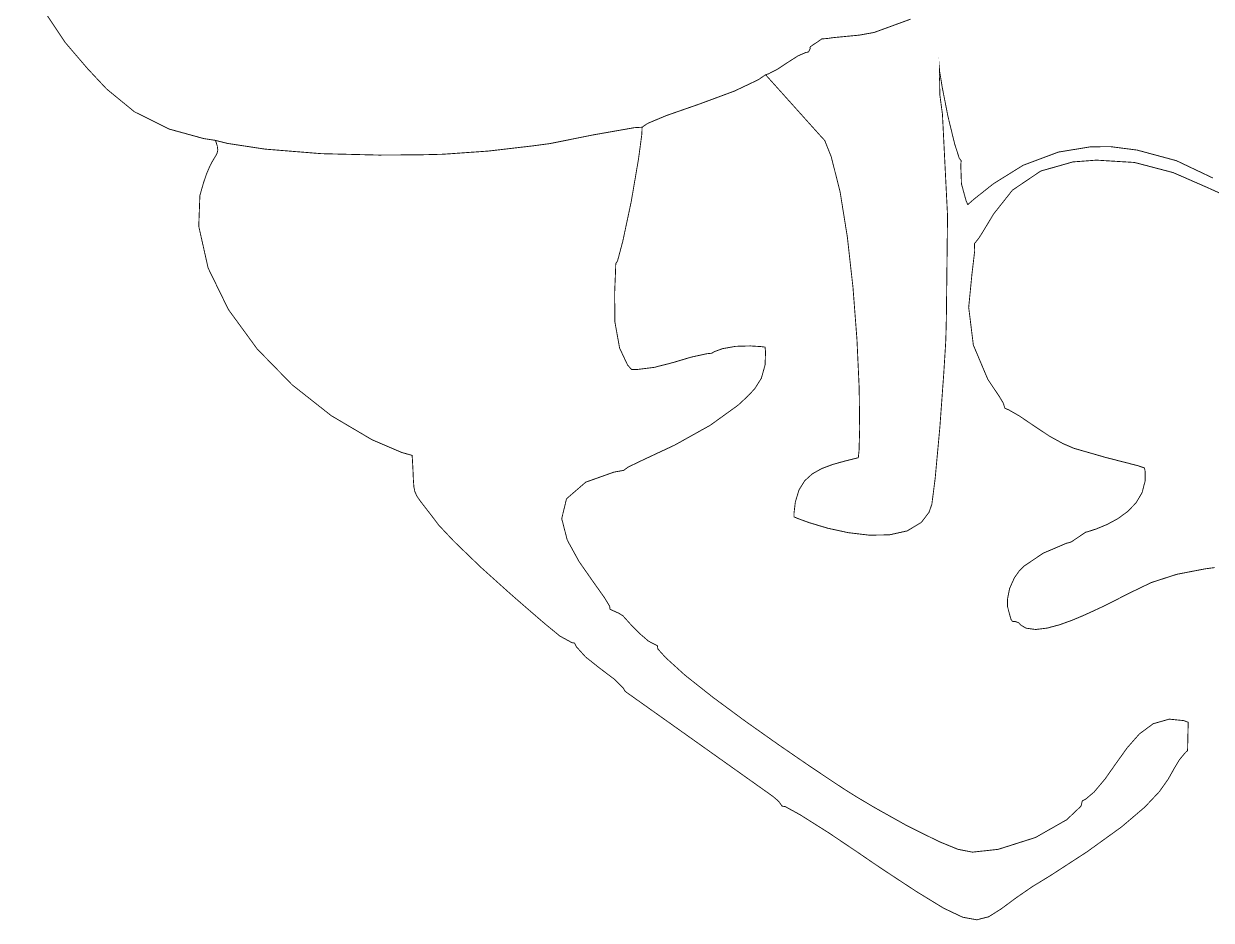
# Model space of a CAD drawing. Header units: millimetres. Extents: x -36 to 207, y -20 to 38.
# Drawn here: x 168.87 to 190.12, y -0.79 to 15.26 of the extents above; entities that cross this region are included whole.
import ezdxf

# ---------------------------------------------------------------- set-up
doc = ezdxf.new("R2010")
doc.units = ezdxf.units.MM

msp = doc.modelspace()

# ---------------------------------------------------------------- linework, layer by layer
at = {"color": 0}
for points in [[(168.8785987338488, 16.02573340649145, 0.01575, 0.01575, 0), (169.614221733849, 14.92169340649145, 0.01575, 0.01575, 0), (169.8994367338489, 14.58779340649145, 0.01575, 0.01575, 0), (170.0088117338489, 14.45990340649145, 0.01575, 0.01575, 0), (170.3547797338488, 14.08995340649144, 0.01575, 0.01575, 0), (170.8519127338488, 13.68248340649145, 0.01575, 0.01575, 0), (171.4732187338489, 13.37371340649145, 0.01575, 0.01575, 0), (172.0911157338489, 13.20354340649145, 0.01575, 0.01575, 0), (172.3007657338489, 13.17127340649145, 0.01575, 0.01575, 0), (172.517975733849, 13.11667340649145, 0.01575, 0.01575, 0), (173.1867557338489, 13.01489340649145, 0.01575, 0.01575, 0), (174.1927957338489, 12.93355340649144, 0.01575, 0.01575, 0), (175.2269057338488, 12.90814340649145, 0.01575, 0.01575, 0), (175.9556757338489, 12.91269340649145, 0.01575, 0.01575, 0), (176.198715733849, 12.91843340649145, 0.01575, 0.01575, 0), (176.3749757338487, 12.92291340649145, 0.01575, 0.01575, 0), (177.188445733849, 12.98024340649145, 0.01575, 0.01575, 0), (177.968175733849, 13.07145340649145, 0.01575, 0.01575, 0), (178.1276357338488, 13.09238340649145, 0.01575, 0.01575, 0), (178.2814257338489, 13.11289340649145, 0.01575, 0.01575, 0), (179.0607357338488, 13.26927340649145, 0.01575, 0.01575, 0), (179.800915733849, 13.39919340649145, 0.01575, 0.01575, 0), (179.9357357338488, 13.40640340649145, 0.01575, 0.01575, 0), (180.0337357338487, 13.47437340649145, 0.01575, 0.01575, 0), (180.3709257338489, 13.61563340649145, 0.01575, 0.01575, 0), (180.961515733849, 13.82150340649144, 0.01575, 0.01575, 0), (181.5915157338488, 14.05502340649145, 0.01575, 0.01575, 0), (182.0180257338488, 14.25788340649145, 0.01575, 0.01575, 0), (182.1459857338489, 14.34594340649145, 0.01575, 0.01575, 0), (182.2007257338489, 14.36344340649145, 0.01575, 0.01575, 0), (182.356755733849, 14.44394340649145, 0.01575, 0.01575, 0), (182.544005733849, 14.56770340649145, 0.01575, 0.01575, 0), (182.7232757338488, 14.68243340649145, 0.01575, 0.01575, 0), (182.8618757338488, 14.74354340649145, 0.01575, 0.01575, 0), (182.9104557338489, 14.75194340649145, 0.01575, 0.01575, 0), (182.921515733849, 14.76671340649145, 0.01575, 0.01575, 0), (182.946645733849, 14.81767340649145, 0.01575, 0.01575, 0), (182.937895733849, 14.83398340649145, 0.01575, 0.01575, 0), (182.9556757338489, 14.85414340649145, 0.01575, 0.01575, 0), (183.041915733849, 14.91175340649144, 0.01575, 0.01575, 0), (183.0711757338488, 14.93044340649145, 0.01575, 0.01575, 0), (183.0882557338489, 14.94178340649145, 0.01575, 0.01575, 0), (183.1375357338488, 14.97790340649145, 0.01575, 0.01575, 0), (183.1554557338488, 14.98966340649145, 0.01575, 0.01575, 0), (183.1889157338489, 14.99001340649145, 0.01575, 0.01575, 0), (183.273195733849, 14.99799340649145, 0.01575, 0.01575, 0), (183.3012657338488, 15.00219340649145, 0.01575, 0.01575, 0), (183.3479557338489, 15.00940340649145, 0.01575, 0.01575, 0), (183.8196857338489, 15.05497340649145, 0.01575, 0.01575, 0), (183.862525733849, 15.06253340649145, 0.01575, 0.01575, 0), (184.0877857338489, 15.10278340649145, 0.01575, 0.01575, 0), (184.742495733849, 15.34169340649145, 0.01575, 0.01575, 0)], [(184.742495733849, 15.34169340649145, 0.01575, 0.01575, 0), (184.0877857338489, 15.10278340649145, 0.01575, 0.01575, 0), (183.862525733849, 15.06253340649145, 0.01575, 0.01575, 0), (183.8196857338489, 15.05497340649145, 0.01575, 0.01575, 0), (183.3479557338489, 15.00940340649145, 0.01575, 0.01575, 0), (183.3012657338488, 15.00219340649145, 0.01575, 0.01575, 0), (183.273195733849, 14.99799340649145, 0.01575, 0.01575, 0), (183.1889157338489, 14.99001340649145, 0.01575, 0.01575, 0), (183.1554557338488, 14.98966340649145, 0.01575, 0.01575, 0), (183.1375357338488, 14.97790340649145, 0.01575, 0.01575, 0), (183.0882557338489, 14.94178340649145, 0.01575, 0.01575, 0), (183.0711757338488, 14.93044340649145, 0.01575, 0.01575, 0), (183.041915733849, 14.91175340649144, 0.01575, 0.01575, 0), (182.9556757338489, 14.85414340649145, 0.01575, 0.01575, 0), (182.937895733849, 14.83398340649145, 0.01575, 0.01575, 0), (182.946645733849, 14.81767340649145, 0.01575, 0.01575, 0), (182.921515733849, 14.76671340649145, 0.01575, 0.01575, 0), (182.9104557338489, 14.75194340649145, 0.01575, 0.01575, 0), (182.8618757338488, 14.74354340649145, 0.01575, 0.01575, 0), (182.7232757338488, 14.68243340649145, 0.01575, 0.01575, 0), (182.544005733849, 14.56770340649145, 0.01575, 0.01575, 0), (182.356755733849, 14.44394340649145, 0.01575, 0.01575, 0), (182.2007257338489, 14.36344340649145, 0.01575, 0.01575, 0), (182.1459857338489, 14.34594340649145, 0.01575, 0.01575, 0), (183.1375357338488, 13.24120340649145, 0.01575, 0.01575, 0), (183.2048757338489, 13.16903340649145, 0.01575, 0.01575, 0), (183.322195733849, 12.87279340649145, 0.01575, 0.01575, 0), (183.4797657338488, 12.24622340649145, 0.01575, 0.01575, 0), (183.609265733849, 11.43996340649145, 0.01575, 0.01575, 0), (183.7102757338487, 10.53374340649145, 0.01575, 0.01575, 0), (183.7809757338489, 9.606733406491447, 0.01575, 0.01575, 0), (183.8208757338489, 8.737893406491448, 0.01575, 0.01575, 0), (183.829205733849, 8.005973406491446, 0.01575, 0.01575, 0), (183.818495733849, 7.618663406491448, 0.01575, 0.01575, 0), (183.8049157338489, 7.490283406491447, 0.01575, 0.01575, 0), (183.7445057338489, 7.475443406491449, 0.01575, 0.01575, 0), (183.563275733849, 7.430643406491448, 0.01575, 0.01575, 0), (183.3437557338489, 7.369043406491448, 0.01575, 0.01575, 0), (183.1493657338488, 7.296173406491446, 0.01575, 0.01575, 0), (182.9826957338489, 7.202443406491447, 0.01575, 0.01575, 0), (182.8466857338487, 7.078963406491447, 0.01575, 0.01575, 0), (182.7444857338489, 6.915653406491451, 0.01575, 0.01575, 0), (182.6792457338488, 6.70341340649145, 0.01575, 0.01575, 0), (182.6546057338489, 6.500553406491449, 0.01575, 0.01575, 0), (182.6537657338488, 6.432653406491447, 0.01575, 0.01575, 0), (182.7201957338489, 6.403743406491447, 0.01575, 0.01575, 0), (182.9257157338488, 6.328493406491448, 0.01575, 0.01575, 0), (183.2576557338489, 6.229023406491446, 0.01575, 0.01575, 0), (183.624875733849, 6.14929340649145, 0.01575, 0.01575, 0), (184.0011957338488, 6.104493406491448, 0.01575, 0.01575, 0), (184.3616257338488, 6.110163406491449, 0.01575, 0.01575, 0), (184.680965733849, 6.181213406491448, 0.01575, 0.01575, 0), (184.9335257338489, 6.333463406491447, 0.01575, 0.01575, 0), (185.0702357338489, 6.513503406491449, 0.01575, 0.01575, 0), (185.0941757338489, 6.581123406491447, 0.01575, 0.01575, 0), (185.121615733849, 6.659383406491447, 0.01575, 0.01575, 0), (185.1804157338488, 7.120403406491448, 0.01575, 0.01575, 0), (185.2646957338491, 8.03789340649145, 0.01575, 0.01575, 0), (185.333435733849, 8.986953406491448, 0.01575, 0.01575, 0), (185.3657057338489, 9.501173406491446, 0.01575, 0.01575, 0), (185.3718657338491, 9.621923406491447, 0.01575, 0.01575, 0), (185.380615733849, 9.98424340649145, 0.01575, 0.01575, 0), (185.4017557338489, 11.82426340649145, 0.01575, 0.01575, 0), (185.3106857338489, 13.63964340649145, 0.01575, 0.01575, 0), (185.2636457338488, 13.98929340649145, 0.01575, 0.01575, 0), (185.2567157338488, 14.45269340649145, 0.01575, 0.01575, 0), (185.2624557338488, 14.39151340649145, 0.01575, 0.01575, 0), (185.3076757338488, 14.11739340649145, 0.01575, 0.01575, 0), (185.4082657338488, 13.60499340649145, 0.01575, 0.01575, 0), (185.5297857338489, 13.10554340649145, 0.01575, 0.01575, 0), (185.6111257338489, 12.85270340649145, 0.01575, 0.01575, 0), (185.6456357338488, 12.80825340649145, 0.01575, 0.01575, 0), (185.6387757338489, 12.72817340649145, 0.01575, 0.01575, 0), (185.650605733849, 12.39315340649144, 0.01575, 0.01575, 0), (185.7344657338488, 12.08788340649145, 0.01575, 0.01575, 0), (185.7641457338489, 12.02173340649145, 0.01575, 0.01575, 0), (185.8754457338489, 12.11896340649145, 0.01575, 0.01575, 0), (186.2236957338489, 12.39546340649145, 0.01575, 0.01575, 0), (186.7534557338488, 12.72502340649145, 0.01575, 0.01575, 0), (187.3861857338488, 12.96204340649145, 0.01575, 0.01575, 0), (187.9618657338488, 13.05591340649145, 0.01575, 0.01575, 0), (188.1540157338488, 13.05773340649145, 0.01575, 0.01575, 0), (188.313965733849, 13.05969340649145, 0.01575, 0.01575, 0), (188.7951457338488, 12.99739340649145, 0.01575, 0.01575, 0), (189.497245733849, 12.80790340649144, 0.01575, 0.01575, 0), (190.1512557338488, 12.49724340649145, 0.01575, 0.01575, 0)], [(190.4899857338489, 12.12953340649145, 0.01575, 0.01575, 0), (190.0335157338488, 12.33512340649145, 0.01575, 0.01575, 0), (189.4392157338489, 12.59475340649145, 0.01575, 0.01575, 0), (188.7472657338487, 12.77598340649145, 0.01575, 0.01575, 0), (188.0659557338488, 12.81742340649145, 0.01575, 0.01575, 0), (187.8414657338487, 12.80027340649145, 0.01575, 0.01575, 0), (187.6462357338489, 12.78578340649145, 0.01575, 0.01575, 0), (187.0697857338489, 12.62219340649145, 0.01575, 0.01575, 0), (186.563965733849, 12.28073340649145, 0.01575, 0.01575, 0), (186.226705733849, 11.85422340649145, 0.01575, 0.01575, 0), (186.029235733849, 11.52725340649145, 0.01575, 0.01575, 0), (185.9611957338489, 11.41987340649145, 0.01575, 0.01575, 0), (185.8844757338491, 11.32404340649145, 0.01575, 0.01575, 0), (185.8872057338488, 11.18775340649145, 0.01575, 0.01575, 0), (185.8386257338489, 10.77720340649145, 0.01575, 0.01575, 0), (185.7804557338488, 10.18325340649145, 0.01575, 0.01575, 0), (185.863615733849, 9.507683406491445, 0.01575, 0.01575, 0), (186.1214957338491, 8.89616340649145, 0.01575, 0.01575, 0), (186.2422457338489, 8.715423406491446, 0.01575, 0.01575, 0), (186.2460257338489, 8.70975340649145, 0.01575, 0.01575, 0), (186.2931357338489, 8.63989340649145, 0.01575, 0.01575, 0), (186.3331057338489, 8.580183406491447, 0.01575, 0.01575, 0), (186.3333857338489, 8.579483406491448, 0.01575, 0.01575, 0), (186.3440257338491, 8.560443406491448, 0.01575, 0.01575, 0), (186.3786057338489, 8.503883406491447, 0.01575, 0.01575, 0), (186.3961057338488, 8.474693406491449, 0.01575, 0.01575, 0), (186.4059757338489, 8.446903406491451, 0.01575, 0.01575, 0), (186.4226357338489, 8.393003406491449, 0.01575, 0.01575, 0), (186.4287257338488, 8.37515340649145, 0.01575, 0.01575, 0), (186.4959257338489, 8.347783406491448, 0.01575, 0.01575, 0), (186.6877257338488, 8.238443406491449, 0.01575, 0.01575, 0), (186.944485733849, 8.063723406491448, 0.01575, 0.01575, 0), (187.2246957338489, 7.877663406491449, 0.01575, 0.01575, 0), (187.4681557338488, 7.74319340649145, 0.01575, 0.01575, 0), (187.5532057338489, 7.706723406491447, 0.01575, 0.01575, 0), (187.6637357338489, 7.659263406491448, 0.01575, 0.01575, 0), (188.2257657338489, 7.497493406491447, 0.01575, 0.01575, 0), (188.805715733849, 7.348673406491448, 0.01575, 0.01575, 0), (188.9257657338489, 7.307653406491447, 0.01575, 0.01575, 0), (188.9367557338489, 7.250673406491448, 0.01575, 0.01575, 0), (188.9367557338489, 7.072173406491446, 0.01575, 0.01575, 0), (188.8828557338488, 6.864413406491447, 0.01575, 0.01575, 0), (188.7754057338489, 6.683673406491447, 0.01575, 0.01575, 0), (188.6268657338487, 6.529043406491448, 0.01575, 0.01575, 0), (188.4499057338489, 6.400383406491446, 0.01575, 0.01575, 0), (188.256985733849, 6.29580340649145, 0.01575, 0.01575, 0), (188.060635733849, 6.214953406491448, 0.01575, 0.01575, 0), (187.9201457338488, 6.169453406491449, 0.01575, 0.01575, 0), (187.872685733849, 6.156923406491448, 0.01575, 0.01575, 0), (187.6139657338488, 5.98220340649145, 0.01575, 0.01575, 0), (187.525905733849, 5.95791340649145, 0.01575, 0.01575, 0), (187.1131157338489, 5.781653406491447, 0.01575, 0.01575, 0), (186.7736157338488, 5.552683406491447, 0.01575, 0.01575, 0), (186.721955733849, 5.501443406491449, 0.01575, 0.01575, 0), (186.6857657338489, 5.466023406491447, 0.01575, 0.01575, 0), (186.5969357338488, 5.33925340649145, 0.01575, 0.01575, 0), (186.512655733849, 5.150463406491447, 0.01575, 0.01575, 0), (186.474365733849, 4.957963406491448, 0.01575, 0.01575, 0), (186.476185733849, 4.824683406491449, 0.01575, 0.01575, 0), (186.486895733849, 4.782473406491448, 0.01575, 0.01575, 0), (186.4982357338488, 4.736903406491448, 0.01575, 0.01575, 0), (186.5361757338489, 4.60054340649145, 0.01575, 0.01575, 0), (186.565855733849, 4.556513406491447, 0.01575, 0.01575, 0), (186.6061057338488, 4.561483406491446, 0.01575, 0.01575, 0), (186.6709957338489, 4.538663406491448, 0.01575, 0.01575, 0), (186.6884957338489, 4.525293406491448, 0.01575, 0.01575, 0), (186.7086557338489, 4.497223406491448, 0.01575, 0.01575, 0), (186.8077057338489, 4.439543406491449, 0.01575, 0.01575, 0), (186.9786457338489, 4.415953406491447, 0.01575, 0.01575, 0), (187.1833957338488, 4.441013406491447, 0.01575, 0.01575, 0), (187.4051557338489, 4.500373406491446, 0.01575, 0.01575, 0), (187.6261457338489, 4.579683406491448, 0.01575, 0.01575, 0), (187.8301257338489, 4.665153406491449, 0.01575, 0.01575, 0), (187.9994557338489, 4.742223406491449, 0.01575, 0.01575, 0), (188.0875157338489, 4.783243406491451, 0.01575, 0.01575, 0), (188.117195733849, 4.79654340649145, 0.01575, 0.01575, 0), (188.249425733849, 4.85919340649145, 0.01575, 0.01575, 0), (188.6409357338489, 5.059743406491449, 0.01575, 0.01575, 0), (189.0453957338489, 5.25525340649145, 0.01575, 0.01575, 0), (189.502215733849, 5.403443406491451, 0.01575, 0.01575, 0), (190.0111857338488, 5.501723406491447, 0.01575, 0.01575, 0), (190.182405733849, 5.524543406491448, 0.01575, 0.01575, 0)]]:
    msp.add_lwpolyline(points, format="xyseb", dxfattribs=at)
msp.add_lwpolyline([(181.1844657338488, 9.361453406491448, 0.01575, 0.01575, 0), (181.0902457338491, 9.35151340649145, 0.01575, 0.01575, 0), (180.811925733849, 9.290753406491447, 0.01575, 0.01575, 0), (180.4882457338488, 9.193943406491448, 0.01575, 0.01575, 0), (180.1537157338489, 9.108123406491448, 0.01575, 0.01575, 0), (179.8483757338488, 9.070183406491445, 0.01575, 0.01575, 0), (179.7469457338489, 9.069763406491449, 0.01575, 0.01575, 0), (179.6759657338489, 9.150263406491447, 0.01575, 0.01575, 0), (179.5335157338488, 9.453713406491449, 0.01575, 0.01575, 0), (179.4500057338489, 9.916973406491447, 0.01575, 0.01575, 0), (179.4442657338489, 10.43014340649145, 0.01575, 0.01575, 0), (179.4606457338489, 10.82998340649145, 0.01575, 0.01575, 0), (179.4647757338489, 10.96326340649145, 0.01575, 0.01575, 0), (179.496275733849, 11.01303340649145, 0.01575, 0.01575, 0), (179.5889557338489, 11.35939340649145, 0.01575, 0.01575, 0), (179.7412757338489, 12.07374340649145, 0.01575, 0.01575, 0), (179.8726657338489, 12.84353340649145, 0.01575, 0.01575, 0), (179.9315357338489, 13.28264340649145, 0.01575, 0.01575, 0), (179.9357357338488, 13.40640340649145, 0.01575, 0.01575, 0), (179.800915733849, 13.39919340649145, 0.01575, 0.01575, 0), (179.0607357338488, 13.26927340649145, 0.01575, 0.01575, 0), (178.2814257338489, 13.11289340649145, 0.01575, 0.01575, 0), (178.1276357338488, 13.09238340649145, 0.01575, 0.01575, 0), (177.968175733849, 13.07145340649145, 0.01575, 0.01575, 0), (177.188445733849, 12.98024340649145, 0.01575, 0.01575, 0), (176.3749757338487, 12.92291340649145, 0.01575, 0.01575, 0), (176.198715733849, 12.91843340649145, 0.01575, 0.01575, 0), (175.9556757338489, 12.91269340649145, 0.01575, 0.01575, 0), (175.2269057338488, 12.90814340649145, 0.01575, 0.01575, 0), (174.1927957338489, 12.93355340649144, 0.01575, 0.01575, 0), (173.1867557338489, 13.01489340649145, 0.01575, 0.01575, 0), (172.517975733849, 13.11667340649145, 0.01575, 0.01575, 0), (172.3007657338489, 13.17127340649145, 0.01575, 0.01575, 0), (172.3098657338489, 13.14663340649145, 0.01575, 0.01575, 0), (172.333805733849, 13.07026340649145, 0.01575, 0.01575, 0), (172.343255733849, 12.99998340649145, 0.01575, 0.01575, 0), (172.331915733849, 12.94496340649145, 0.01575, 0.01575, 0), (172.303005733849, 12.88994340649145, 0.01575, 0.01575, 0), (172.259325733849, 12.81889340649145, 0.01575, 0.01575, 0), (172.2038857338489, 12.71627340649145, 0.01575, 0.01575, 0), (172.1401157338489, 12.56703340649145, 0.01575, 0.01575, 0), (172.0865657338488, 12.40869340649145, 0.01575, 0.01575, 0), (172.071375733849, 12.35521340649145, 0.01575, 0.01575, 0), (172.022375733849, 12.18392340649145, 0.01575, 0.01575, 0), (172.0026357338488, 11.63246340649145, 0.01575, 0.01575, 0), (172.1700757338488, 10.88619340649145, 0.01575, 0.01575, 0), (172.5320457338489, 10.14489340649145, 0.01575, 0.01575, 0), (173.0473857338488, 9.438173406491448, 0.01575, 0.01575, 0), (173.6747957338489, 8.794873406491448, 0.01575, 0.01575, 0), (174.3735357338489, 8.243413406491447, 0.01575, 0.01575, 0), (175.1023757338489, 7.813053406491449, 0.01575, 0.01575, 0), (175.6354957338488, 7.584433406491449, 0.01575, 0.01575, 0), (175.8205057338489, 7.532773406491449, 0.01575, 0.01575, 0), (175.8251257338491, 7.468233406491446, 0.01575, 0.01575, 0), (175.835695733849, 7.273773406491447, 0.01575, 0.01575, 0), (175.843255733849, 7.09450340649145, 0.01575, 0.01575, 0), (175.8516557338487, 6.97151340649145, 0.01575, 0.01575, 0), (175.8702057338489, 6.881913406491446, 0.01575, 0.01575, 0), (175.9066757338489, 6.80204340649145, 0.01575, 0.01575, 0), (175.970515733849, 6.709783406491447, 0.01575, 0.01575, 0), (176.0699857338489, 6.581473406491446, 0.01575, 0.01575, 0), (176.1782057338489, 6.441263406491448, 0.01575, 0.01575, 0), (176.2139757338489, 6.393873406491448, 0.01575, 0.01575, 0), (176.2941257338489, 6.287193406491449, 0.01575, 0.01575, 0), (176.5706257338488, 5.992773406491448, 0.01575, 0.01575, 0), (177.0597157338489, 5.521183406491447, 0.01575, 0.01575, 0), (177.5803757338488, 5.052883406491448, 0.01575, 0.01575, 0), (177.9184057338489, 4.758533406491447, 0.01575, 0.01575, 0), (178.0319457338489, 4.660953406491448, 0.01575, 0.01575, 0), (178.0554657338489, 4.64044340649145, 0.01575, 0.01575, 0), (178.138625733849, 4.568273406491446, 0.01575, 0.01575, 0), (178.2142257338489, 4.504153406491451, 0.01575, 0.01575, 0), (178.234385733849, 4.487773406491449, 0.01575, 0.01575, 0), (178.2700157338488, 4.458513406491448, 0.01575, 0.01575, 0), (178.464475733849, 4.298283406491446, 0.01575, 0.01575, 0), (178.6802157338491, 4.18089340649145, 0.01575, 0.01575, 0), (178.7269057338488, 4.172913406491446, 0.01575, 0.01575, 0), (178.7625357338488, 4.104173406491448, 0.01575, 0.01575, 0), (178.9236757338488, 3.925393406491448, 0.01575, 0.01575, 0), (179.1799457338489, 3.721763406491448, 0.01575, 0.01575, 0), (179.4367057338488, 3.527723406491447, 0.01575, 0.01575, 0), (179.5966557338488, 3.369733406491449, 0.01575, 0.01575, 0), (179.6341757338489, 3.307433406491448, 0.01575, 0.01575, 0), (182.2792657338489, 1.426743406491447, 0.01575, 0.01575, 0), (182.2975357338489, 1.410783406491447, 0.01575, 0.01575, 0), (182.3537457338489, 1.362973406491449, 0.01575, 0.01575, 0), (182.3811157338489, 1.338683406491448, 0.01575, 0.01575, 0), (182.3977757338487, 1.315163406491447, 0.01575, 0.01575, 0), (182.4304657338489, 1.268753406491449, 0.01575, 0.01575, 0), (182.4418757338487, 1.253633406491449, 0.01575, 0.01575, 0), (182.4976657338489, 1.24600340649145, 0.01575, 0.01575, 0), (182.7635257338488, 1.099773406491448, 0.01575, 0.01575, 0), (183.2762057338489, 0.7762334064914498, 0.01575, 0.01575, 0), (183.8044957338489, 0.4204234064914445, 0.01575, 0.01575, 0), (184.0966057338489, 0.2198034064914509, 0.01575, 0.01575, 0), (184.1732557338489, 0.1686334064914483, 0.01575, 0.01575, 0), (184.3406957338489, 0.0569834064914474, 0.01575, 0.01575, 0), (184.8462357338487, -0.275306593508553, 0.01575, 0.01575, 0), (185.3292357338489, -0.570846593508552, 0.01575, 0.01575, 0), (185.6726557338491, -0.7340865935085539, 0.01575, 0.01575, 0), (185.9254957338487, -0.7804965935085519, 0.01575, 0.01575, 0), (186.1374557338488, -0.7265265935085523, 0.01575, 0.01575, 0), (186.3580257338488, -0.5878565935085511, 0.01575, 0.01575, 0), (186.6371857338488, -0.3812865935085519, 0.01575, 0.01575, 0), (186.925025733849, -0.1830465935085499, 0.01575, 0.01575, 0), (187.024635733849, -0.1227065935085534, 0.01575, 0.01575, 0), (187.2456257338488, 0.01246340649144884, 0.01575, 0.01575, 0), (187.8980257338487, 0.4367334064914488, 0.01575, 0.01575, 0), (188.5174557338489, 0.8836834064914463, 0.01575, 0.01575, 0), (188.9329757338489, 1.237673406491446, 0.01575, 0.01575, 0), (189.1942157338488, 1.51599340649145, 0.01575, 0.01575, 0), (189.3511557338488, 1.738173406491448, 0.01575, 0.01575, 0), (189.4539857338489, 1.921993406491449, 0.01575, 0.01575, 0), (189.5524057338489, 2.086143406491452, 0.01575, 0.01575, 0), (189.657195733849, 2.21214340649145, 0.01575, 0.01575, 0), (189.6970257338489, 2.24854340649145, 0.01575, 0.01575, 0), (189.708435733849, 2.755203406491447, 0.01575, 0.01575, 0), (189.6294757338489, 2.784883406491446, 0.01575, 0.01575, 0), (189.3701257338489, 2.811483406491448, 0.01575, 0.01575, 0), (189.0826357338487, 2.729793406491449, 0.01575, 0.01575, 0), (188.834625733849, 2.54639340649145, 0.01575, 0.01575, 0), (188.615875733849, 2.296913406491448, 0.01575, 0.01575, 0), (188.4149757338489, 2.016633406491447, 0.01575, 0.01575, 0), (188.2219857338489, 1.741673406491447, 0.01575, 0.01575, 0), (188.0252857338489, 1.507663406491449, 0.01575, 0.01575, 0), (187.872685733849, 1.378163406491446, 0.01575, 0.01575, 0), (187.8145157338488, 1.349673406491448, 0.01575, 0.01575, 0), (187.7894557338489, 1.253213406491447, 0.01575, 0.01575, 0), (187.5342357338488, 1.010523406491448, 0.01575, 0.01575, 0), (186.975635733849, 0.6930034064914494, 0.01575, 0.01575, 0), (186.3083957338488, 0.4807634064914481, 0.01575, 0.01575, 0), (185.8480057338488, 0.4306434064914519, 0.01575, 0.01575, 0), (185.7037357338488, 0.458713406491448, 0.01575, 0.01575, 0), (185.587955733849, 0.4815334064914438, 0.01575, 0.01575, 0), (185.2511157338488, 0.6194334064914457, 0.01575, 0.01575, 0), (184.6737557338488, 0.9053834064914454, 0.01575, 0.01575, 0), (184.0984257338489, 1.227033406491451, 0.01575, 0.01575, 0), (183.7631257338489, 1.426393406491449, 0.01575, 0.01575, 0), (183.6533657338489, 1.495133406491448, 0.01575, 0.01575, 0), (183.5827357338489, 1.539233406491448, 0.01575, 0.01575, 0), (183.3746257338489, 1.675943406491449, 0.01575, 0.01575, 0), (182.9276057338488, 1.97554340649145, 0.01575, 0.01575, 0), (182.3746757338488, 2.355713406491446, 0.01575, 0.01575, 0), (181.7779957338489, 2.77802340649145, 0.01575, 0.01575, 0), (181.2007757338488, 3.204533406491446, 0.01575, 0.01575, 0), (180.7051757338488, 3.596883406491447, 0.01575, 0.01575, 0), (180.3539157338489, 3.916223406491447, 0.01575, 0.01575, 0), (180.2174857338489, 4.068893406491449, 0.01575, 0.01575, 0), (180.209505733849, 4.125033406491447, 0.01575, 0.01575, 0), (180.1787757338489, 4.141763406491448, 0.01575, 0.01575, 0), (180.0857457338489, 4.189223406491447, 0.01575, 0.01575, 0), (180.0451457338488, 4.210923406491446, 0.01575, 0.01575, 0), (180.0136457338488, 4.238993406491451, 0.01575, 0.01575, 0), (179.9409857338489, 4.302133406491448, 0.01575, 0.01575, 0), (179.9166957338489, 4.32222340649145, 0.01575, 0.01575, 0), (179.904235733849, 4.33244340649145, 0.01575, 0.01575, 0), (179.7758557338491, 4.46194340649145, 0.01575, 0.01575, 0), (179.7648657338489, 4.472933406491448, 0.01575, 0.01575, 0), (179.7347657338489, 4.503733406491447, 0.01575, 0.01575, 0), (179.6482457338489, 4.599773406491448, 0.01575, 0.01575, 0), (179.5912657338488, 4.662143406491449, 0.01575, 0.01575, 0), (179.5202157338488, 4.706173406491446, 0.01575, 0.01575, 0), (179.4014257338488, 4.760143406491448, 0.01575, 0.01575, 0), (179.3618757338488, 4.77750340649145, 0.01575, 0.01575, 0), (179.355785733849, 4.831473406491446, 0.01575, 0.01575, 0), (179.2635257338488, 4.984493406491447, 0.01575, 0.01575, 0), (179.0542257338489, 5.279543406491451, 0.01575, 0.01575, 0), (178.807405733849, 5.633183406491447, 0.01575, 0.01575, 0), (178.5969857338489, 6.01629340649145, 0.01575, 0.01575, 0), (178.4975157338488, 6.400383406491446, 0.01575, 0.01575, 0), (178.5834057338488, 6.755773406491446, 0.01575, 0.01575, 0), (178.9278757338489, 7.053483406491448, 0.01575, 0.01575, 0), (179.432155733849, 7.233173406491447, 0.01575, 0.01575, 0), (179.6056857338488, 7.264253406491449, 0.01575, 0.01575, 0), (179.6896857338488, 7.325013406491449, 0.01575, 0.01575, 0), (179.9744457338491, 7.46179340649145, 0.01575, 0.01575, 0), (180.5191157338488, 7.716663406491447, 0.01575, 0.01575, 0), (181.1559757338489, 8.072053406491447, 0.01575, 0.01575, 0), (181.6545157338489, 8.431713406491447, 0.01575, 0.01575, 0), (181.8031257338489, 8.570383406491448, 0.01575, 0.01575, 0), (181.842185733849, 8.60720340649145, 0.01575, 0.01575, 0), (181.9523657338489, 8.72676340649145, 0.01575, 0.01575, 0), (182.0700357338487, 8.91289340649145, 0.01575, 0.01575, 0), (182.1372357338489, 9.152923406491446, 0.01575, 0.01575, 0), (182.144865733849, 9.392183406491448, 0.01575, 0.01575, 0), (182.1361857338488, 9.47044340649145, 0.01575, 0.01575, 0), (182.070455733849, 9.479193406491449, 0.01575, 0.01575, 0), (181.8714457338488, 9.492003406491449, 0.01575, 0.01575, 0), (181.6112557338488, 9.484793406491448, 0.01575, 0.01575, 0), (181.3754257338489, 9.443003406491448, 0.01575, 0.01575, 0), (181.2273757338489, 9.389173406491446, 0.01575, 0.01575, 0), (181.1844657338488, 9.361453406491448, 0.01575, 0.01575, 0)], format="xyseb", close=True, dxfattribs=at)

doc.saveas('drawing.dxf')
